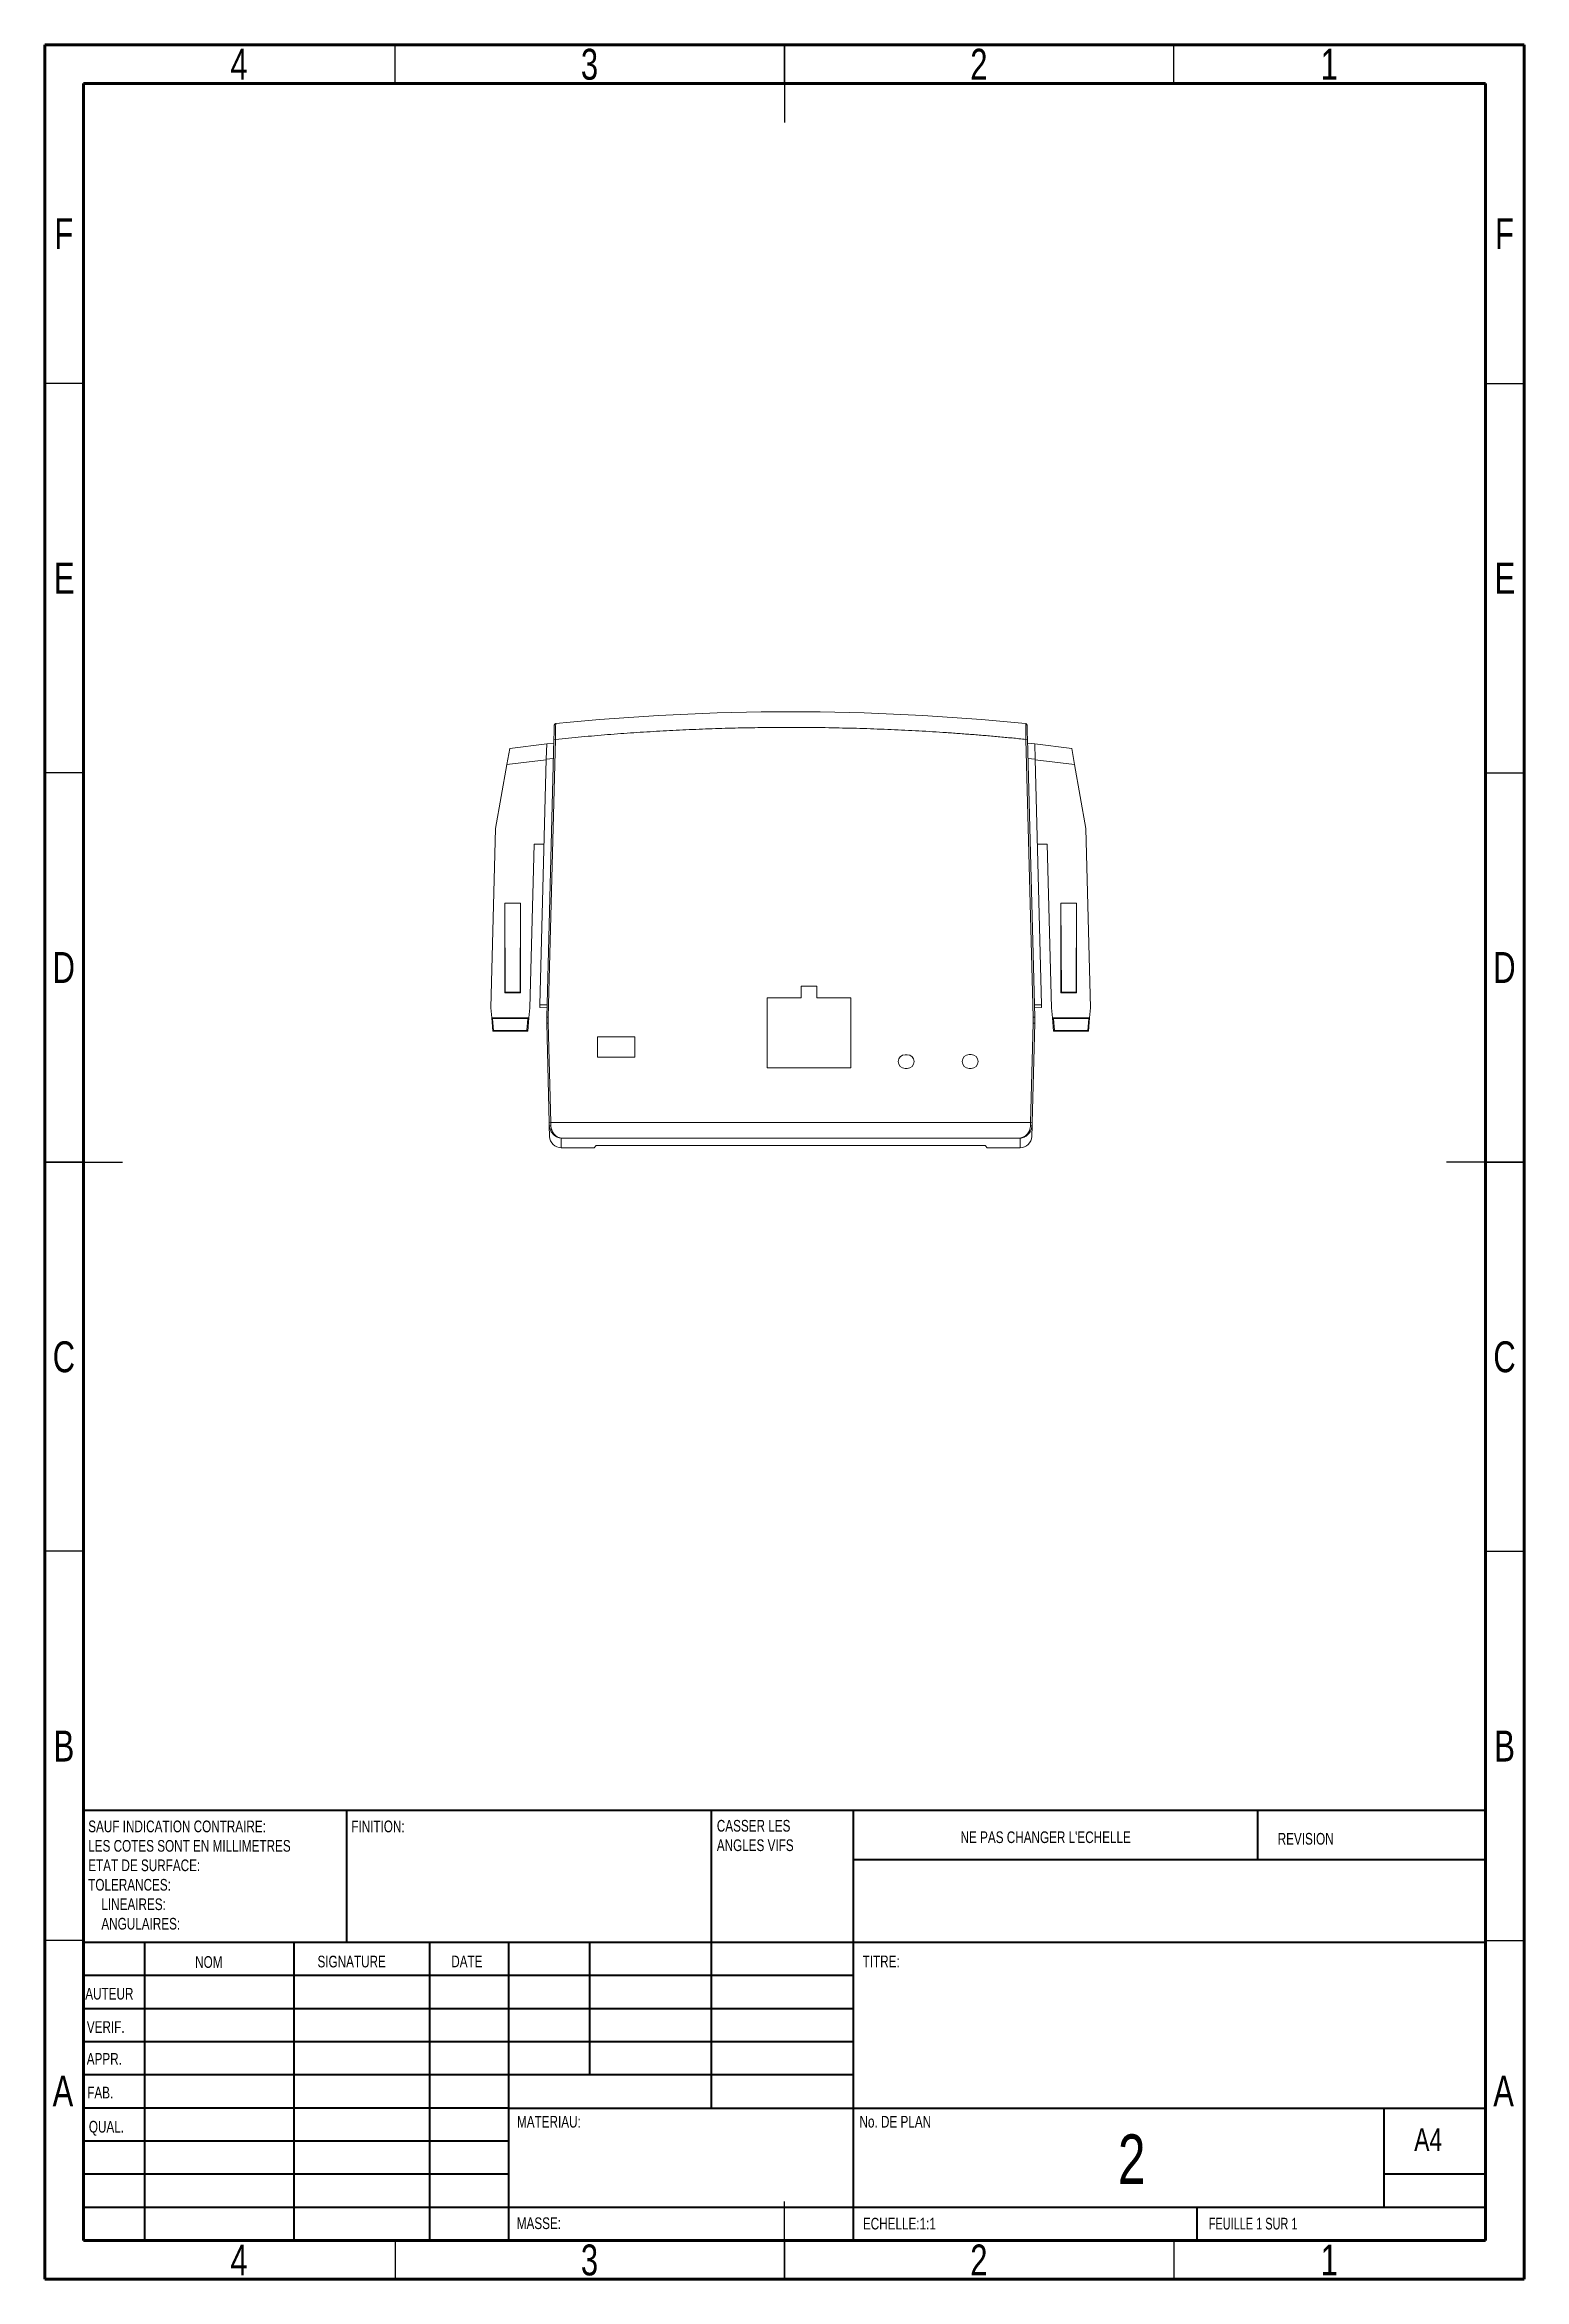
# Model space of a CAD drawing. Header units: millimetres. Extents: x 15 to 205, y 5 to 292.
import ezdxf

# ---------------------------------------------------------------- set-up
doc = ezdxf.new("R2010")
doc.units = ezdxf.units.MM
doc.styles.add('SLDTEXTSTYLE0', font='TXT', dxfattribs={"width": 0.75})
doc.styles.add('SLDTEXTSTYLE1', font='TXT', dxfattribs={"width": 0.7})

# ---------------------------------------------------------------- blocks, each defined once
blk = doc.blocks.new('SW_NOTE_0')
at = {"color": 0, "linetype": 'Continuous', "lineweight": 0, "char_height": 1.5, "attachment_point": 1, "style": 'SLDTEXTSTYLE0'}
for s, insert in [('SAUF INDICATION CONTRAIRE:', (0, 1.93)), ('LES COTES SONT EN MILLIMETRES', (0, -0.57)), ('TOLERANCES:', (0, -5.57)), ('ETAT DE SURFACE:', (0, -3.07)), ('LINEAIRES:', (1.69, -8.07)), ('ANGULAIRES:', (1.69, -10.57))]:
    blk.add_mtext(s, dxfattribs=dict(at, insert=insert))
blk = doc.blocks.new('SW_NOTE_1')
at = {"color": 0, "linetype": 'Continuous', "lineweight": 0, "char_height": 1.5, "attachment_point": 1, "style": 'SLDTEXTSTYLE0'}
for s, insert in [('CASSER LES', (0, 1.93)), ('ANGLES VIFS', (0, -0.57))]:
    blk.add_mtext(s, dxfattribs=dict(at, insert=insert))

msp = doc.modelspace()

# ---------------------------------------------------------------- linework, layer by layer
at = {"color": 7, "linetype": 'Continuous', "lineweight": 60}
for p, q in [((15, 5), (15, 292)), ((15, 292), (205, 292)), ((205, 292), (205, 5)), ((20, 10), (20, 287)), ((20, 287), (200, 287)), ((200, 287), (200, 10)), ((200, 10), (20, 10)), ((205, 5), (15, 5))]:
    msp.add_line(p, q, dxfattribs=at)
at = {"color": 7, "linetype": 'Continuous', "lineweight": 30}
for p, q in [((60, 287), (60, 292)), ((110, 292), (110, 282)), ((110, 287), (110, 292)), ((160, 287), (160, 292)), ((20, 248.5), (15, 248.5)), ((200, 248.5), (205, 248.5)), ((20, 198.5), (15, 198.5)), ((200, 198.5), (205, 198.5)), ((15, 148.5), (25, 148.5)), ((20, 148.5), (15, 148.5)), ((205, 148.5), (195, 148.5)), ((200, 148.5), (205, 148.5)), ((20, 98.5), (15, 98.5)), ((200, 98.5), (205, 98.5)), ((20, 48.5), (15, 48.5)), ((200, 48.5), (205, 48.5)), ((110, 5), (110, 15)), ((60, 10), (60, 5)), ((110, 10), (110, 5)), ((160, 10), (160, 5))]:
    msp.add_line(p, q, dxfattribs=at)
at = {"color": 7, "linetype": 'Continuous', "lineweight": 15}
for p, q in [((74.35, 199.55), (74.71, 201.61)), ((79.46, 202.19), (74.71, 201.61)), ((79.46, 202.19), (79.41, 200.22)), ((80.39, 202.79), (79.46, 167.12)), ((80.38, 202.3), (79.46, 202.19)), ((80.59, 202.78), (79.66, 167.11)), ((80.39, 202.79), (80.59, 202.78)), ((141.2, 202.79), (141, 202.78)), ((141.93, 167.11), (141, 202.78)), ((142.13, 167.12), (141.2, 202.79)), ((142.13, 202.19), (141.21, 202.3)), ((142.18, 200.22), (142.13, 202.19)), ((146.88, 201.61), (142.13, 202.19)), ((146.88, 201.61), (147.24, 199.55)), ((72.9, 191.32), (74.35, 199.55)), ((74.35, 199.55), (79.41, 200.17)), ((79.41, 200.22), (78.58, 168.7)), ((79.41, 200.22), (80.33, 200.33)), ((142.18, 200.22), (141.26, 200.33)), ((143, 168.7), (142.18, 200.22)), ((142.18, 200.17), (147.24, 199.55)), ((147.24, 199.55), (148.69, 191.32)), ((72.29, 168.32), (72.9, 191.32)), ((148.69, 191.32), (149.29, 168.32)), ((77.84, 189.32), (77.29, 168.32)), ((79.12, 189.32), (77.84, 189.32)), ((143.74, 189.32), (142.46, 189.32)), ((144.29, 168.32), (143.74, 189.32)), ((74.15, 170.3), (74.09, 181.73)), ((76.09, 181.73), (74.09, 181.73)), ((74.09, 181.73), (74.09, 170.22)), ((76.09, 181.73), (76.04, 170.3)), ((76.09, 170.22), (76.09, 181.73)), ((145.49, 181.73), (145.49, 170.22)), ((145.55, 170.3), (145.49, 181.73)), ((147.49, 181.73), (145.49, 181.73)), ((147.44, 170.3), (147.49, 181.73)), ((147.49, 170.22), (147.49, 181.73)), ((74.15, 170.3), (74.09, 170.22)), ((74.09, 170.22), (76.09, 170.22)), ((76.04, 170.3), (74.15, 170.3)), ((76.04, 170.3), (76.09, 170.22)), ((112.14, 169.59), (107.76, 169.59)), ((107.76, 169.59), (107.76, 160.6)), ((114.14, 171.09), (112.14, 171.09)), ((112.14, 171.09), (112.14, 169.59)), ((114.14, 169.59), (114.14, 171.09)), ((118.52, 169.59), (114.14, 169.59)), ((118.52, 160.6), (118.52, 169.59)), ((145.49, 170.22), (145.55, 170.3)), ((145.49, 170.22), (147.49, 170.22)), ((145.55, 170.3), (147.44, 170.3)), ((147.44, 170.3), (147.49, 170.22)), ((72.41, 167.02), (72.29, 168.32)), ((72.41, 167.02), (72.51, 166.92)), ((77.18, 167.02), (72.41, 167.02)), ((72.41, 167.02), (72.56, 165.32)), ((72.51, 166.92), (77.04, 166.89)), ((72.51, 166.92), (72.64, 165.41)), ((77.04, 166.89), (76.92, 165.44)), ((77.03, 165.32), (77.18, 167.02)), ((77.04, 166.89), (77.18, 167.02)), ((77.29, 168.32), (77.18, 167.02)), ((78.58, 168.7), (78.57, 168.34)), ((79.49, 168.32), (78.57, 168.34)), ((78.58, 168.7), (79.5, 168.68)), ((79.46, 167.12), (79.66, 167.11)), ((79.46, 167.12), (79.46, 166.32)), ((79.66, 167.11), (79.66, 166.32)), ((141.93, 167.11), (142.13, 167.12)), ((141.93, 166.32), (141.93, 167.11)), ((143, 168.7), (142.09, 168.68)), ((143.01, 168.34), (142.1, 168.32)), ((142.13, 166.32), (142.13, 167.12)), ((143.01, 168.34), (143, 168.7)), ((144.41, 167.02), (144.29, 168.32)), ((144.56, 165.32), (144.41, 167.02)), ((144.41, 167.02), (144.54, 166.89)), ((149.18, 167.02), (144.41, 167.02)), ((144.54, 166.89), (149.08, 166.92)), ((144.54, 166.89), (144.67, 165.44)), ((148.94, 165.41), (149.08, 166.92)), ((149.18, 167.02), (149.03, 165.32)), ((149.08, 166.92), (149.18, 167.02)), ((149.29, 168.32), (149.18, 167.02)), ((72.56, 165.32), (72.64, 165.41)), ((72.56, 165.32), (77.03, 165.32)), ((72.64, 165.41), (76.92, 165.44)), ((76.92, 165.44), (77.03, 165.32)), ((79.46, 166.32), (79.79, 153.55)), ((79.66, 166.32), (79.46, 166.32)), ((79.66, 166.32), (79.99, 153.56)), ((90.79, 164.57), (85.99, 164.57)), ((85.99, 164.57), (85.99, 161.97)), ((90.79, 161.97), (90.79, 164.57)), ((141.6, 153.56), (141.93, 166.32)), ((141.79, 153.55), (142.13, 166.32)), ((141.93, 166.32), (142.13, 166.32)), ((144.56, 165.32), (144.67, 165.44)), ((144.56, 165.32), (149.03, 165.32)), ((144.67, 165.44), (148.94, 165.41)), ((148.94, 165.41), (149.03, 165.32)), ((85.99, 161.97), (90.79, 161.97)), ((125.77, 162.27), (125.49, 162.27)), ((133.97, 162.29), (133.71, 162.29)), ((107.76, 160.6), (118.52, 160.6)), ((125.49, 160.51), (125.77, 160.51)), ((133.71, 160.52), (133.97, 160.52)), ((79.79, 153.55), (79.99, 153.56)), ((79.8, 153.2), (79.84, 151.79)), ((79.99, 153.56), (141.6, 153.56)), ((141.6, 153.56), (141.79, 153.55)), ((141.75, 151.79), (141.79, 153.2)), ((81.3, 151.57), (140.28, 151.57)), ((81.3, 151.57), (81.34, 150.32)), ((81.34, 150.32), (85.54, 150.32)), ((85.54, 150.32), (85.77, 150.58)), ((86.26, 150.63), (135.32, 150.63)), ((135.82, 150.58), (136.04, 150.32)), ((136.04, 150.32), (140.25, 150.32)), ((140.25, 150.32), (140.28, 151.57))]:
    msp.add_line(p, q, dxfattribs=at)
at = {"color": 7, "linetype": 'Continuous', "lineweight": 40}
for p, q in [((20, 65.25), (200, 65.25)), ((20, 65.25), (20, 10)), ((53.8, 48.25), (53.8, 65.25)), ((100.6, 65.25), (100.6, 27)), ((118.8, 65.25), (118.8, 10)), ((170.8, 58.88), (170.8, 65.25)), ((200, 58.88), (118.8, 58.88)), ((200, 48.25), (20, 48.25)), ((27.8, 48.25), (27.8, 10)), ((46.99, 48.25), (46.99, 10)), ((64.4, 48.25), (64.4, 10)), ((74.6, 10), (74.6, 48.25)), ((85, 31.25), (85, 48.25)), ((118.8, 44), (20, 44)), ((118.8, 39.75), (20, 39.75)), ((118.8, 35.5), (20, 35.5)), ((118.8, 31.25), (20, 31.25)), ((74.6, 27), (20, 27)), ((74.6, 27), (200, 27)), ((187, 14.25), (187, 27)), ((74.6, 22.75), (20, 22.75)), ((74.6, 18.5), (20, 18.5)), ((200, 18.5), (187, 18.5)), ((20, 14.25), (200, 14.25)), ((163, 10), (163, 14.25))]:
    msp.add_line(p, q, dxfattribs=at)
at = {"color": 7, "linetype": 'Continuous', "lineweight": 15}
for centre, radius, start, end in [((80.64, 204.6), 0.2, 95.7727, 178.5), ((110.79, -93.68), 300, 84.2273, 95.7727), ((140.95, 204.6), 0.2, 1.5, 84.2273), ((125.49, 161.39), 0.881, 90, 270), ((125.77, 161.39), 0.881, 270, 90), ((133.71, 161.41), 0.887, 90, 270), ((133.97, 161.41), 0.887, 270, 90), ((79.95, 153.45), 0.288, 239.7857, 281.0284), ((141.64, 153.45), 0.288, 258.9716, 300.2143)]:
    msp.add_arc(centre, radius, start, end, dxfattribs=at)
for centre, major_axis, ratio, start_param, end_param in [((81.34, 151.83), (-0.04, 1.51), 0.994518, 1.570796, 3.115556), ((86.26, 150.58), (0.5, 0), 0.105104, 1.570796, 3.054326), ((135.32, 150.58), (0.5, 0), 0.105104, 0.087266, 1.570796), ((140.25, 151.83), (0.04, 1.51), 0.994518, 3.167629, 4.712389)]:
    msp.add_ellipse(centre, major_axis=major_axis, ratio=ratio, start_param=start_param, end_param=end_param, dxfattribs=at)
for points, knots in [([(80.44, 204.6), (80.44, 204.6), (80.44, 204.55), (80.43, 204.42), (80.43, 204.36), (80.43, 204.23), (80.43, 204.15), (80.42, 203.9), (80.41, 203.7), (80.4, 203.26), (80.4, 203.03), (80.39, 202.79)], [0, 0, 0, 0, 0.25, 0.25, 0.375, 0.375, 0.5, 0.5, 0.75, 0.75, 1, 1, 1, 1]), ([(80.62, 204.76), (80.58, 204.76), (80.51, 204.77), (80.47, 204.7), (80.45, 204.67)], [0, 0, 0, 0, 0.50379, 1, 1, 1, 1]), ([(141, 202.78), (140.4, 202.84), (139.22, 202.96), (137.45, 203.12), (135.68, 203.28), (133.9, 203.42), (132.13, 203.55), (130.35, 203.68), (128.58, 203.79), (126.8, 203.89), (125.03, 203.98), (123.25, 204.06), (121.47, 204.13), (119.69, 204.19), (117.91, 204.23), (116.13, 204.27), (114.35, 204.3), (112.57, 204.31), (110.27, 204.32), (107.43, 204.3), (104.07, 204.25), (100.71, 204.15), (97.35, 204.02), (93.99, 203.85), (90.64, 203.64), (87.29, 203.39), (83.94, 203.11), (81.71, 202.89), (80.59, 202.78)], [0, 0, 0, 0, 0.0294323, 0.0588568, 0.0882746, 0.1176866, 0.147094, 0.1764977, 0.2058989, 0.2352986, 0.2646978, 0.2940976, 0.3234991, 0.3529032, 0.3823111, 0.4117238, 0.4411423, 0.4705676, 0.5000009, 0.5555885, 0.6111516, 0.6666971, 0.7222323, 0.7777642, 0.8332998, 0.8888463, 0.9444106, 1, 1, 1, 1]), ([(80.62, 204.8), (80.62, 204.79), (80.62, 204.79), (80.62, 204.76), (80.62, 204.76)], [0, 0, 0, 0, 0.961774, 1, 1, 1, 1]), ([(141, 202.78), (140.99, 202.83), (140.99, 202.92), (140.99, 203.05), (140.99, 203.18), (140.99, 203.29), (140.99, 203.38), (140.99, 203.47), (140.98, 203.65), (140.98, 203.91), (140.98, 204.19), (140.97, 204.39), (140.97, 204.54), (140.97, 204.65), (140.97, 204.74), (140.97, 204.79), (140.97, 204.79), (140.97, 204.8)], [0, 0, 0, 0, 0.0453469, 0.0875245, 0.1265325, 0.1623707, 0.1950388, 0.2245367, 0.2508643, 0.3815234, 0.5002815, 0.5873881, 0.6729474, 0.7569731, 0.8394799, 0.9204834, 1, 1, 1, 1]), ([(141.13, 204.67), (141.11, 204.7), (141.07, 204.77), (141, 204.76), (140.97, 204.76)], [0, 0, 0, 0, 0.4962101, 1, 1, 1, 1]), ([(141.2, 202.79), (141.19, 203.03), (141.18, 203.26), (141.17, 203.7), (141.17, 203.9), (141.16, 204.15), (141.16, 204.23), (141.15, 204.36), (141.15, 204.42), (141.15, 204.55), (141.15, 204.6), (141.15, 204.6)], [0, 0, 0, 0, 0.25, 0.25, 0.5, 0.5, 0.625, 0.625, 0.75, 0.75, 1, 1, 1, 1]), ([(79.8, 153.2), (79.81, 152.95), (79.88, 152.71), (80.07, 152.31), (80.21, 152.15), (80.49, 151.88), (80.65, 151.78), (80.97, 151.63), (81.14, 151.59), (81.3, 151.57)], [0, 0, 0, 0, 0.25, 0.25, 0.5, 0.5, 0.75, 0.75, 1, 1, 1, 1]), ([(80, 153.17), (80, 153.13), (80, 153.06), (80.02, 152.94), (80.04, 152.83), (80.07, 152.72), (80.1, 152.62), (80.17, 152.45), (80.28, 152.24), (80.45, 152.02), (80.65, 151.84), (80.85, 151.71), (81.07, 151.61), (81.22, 151.59), (81.3, 151.57)], [0, 0, 0, 0, 0.039097, 0.079085, 0.120107, 0.162296, 0.205774, 0.250655, 0.36867, 0.500384, 0.61657, 0.750062, 0.853745, 1, 1, 1, 1]), ([(140.28, 151.57), (140.45, 151.59), (140.61, 151.63), (140.94, 151.78), (141.1, 151.88), (141.38, 152.15), (141.51, 152.31), (141.71, 152.71), (141.78, 152.95), (141.79, 153.2)], [0, 0, 0, 0, 0.25, 0.25, 0.5, 0.5, 0.75, 0.75, 1, 1, 1, 1]), ([(140.28, 151.57), (140.32, 151.57), (140.39, 151.59), (140.49, 151.61), (140.58, 151.65), (140.65, 151.68), (140.77, 151.74), (140.93, 151.84), (141.13, 152.02), (141.3, 152.24), (141.43, 152.47), (141.5, 152.67), (141.55, 152.83), (141.58, 153), (141.58, 153.11), (141.59, 153.17)], [0, 0, 0, 0, 0.0636448, 0.1204721, 0.1704823, 0.2136758, 0.2500542, 0.3835244, 0.4997207, 0.6314127, 0.7494396, 0.8161996, 0.8799345, 0.9410486, 1, 1, 1, 1])]:
    msp.add_open_spline(points, degree=3, knots=knots, dxfattribs=at)
at = {"color": 8, "linetype": 'Continuous', "lineweight": 15}
msp.add_open_spline([(80.62, 204.76), (80.62, 204.72), (80.62, 204.66), (80.61, 204.5), (80.61, 204.35), (80.61, 204.21), (80.61, 204.07), (80.61, 203.91), (80.6, 203.74), (80.6, 203.52), (80.6, 203.2), (80.59, 202.93), (80.59, 202.78)], degree=3, knots=[0, 0, 0, 0, 0.135209, 0.279753, 0.353601, 0.428447, 0.494654, 0.564278, 0.637324, 0.713791, 0.834795, 1, 1, 1, 1], dxfattribs=at)
at = {"color": 7, "linetype": 'Continuous', "lineweight": 15}
for points in [[(79.79, 153.55), (79.79, 153.43), (79.8, 153.32), (79.8, 153.2)], [(79.99, 153.56), (79.99, 153.43), (80, 153.3), (80, 153.17)], [(141.59, 153.17), (141.59, 153.3), (141.59, 153.43), (141.6, 153.56)], [(141.79, 153.2), (141.79, 153.32), (141.79, 153.43), (141.79, 153.55)]]:
    msp.add_open_spline(points, degree=3, dxfattribs=at)

# ---------------------------------------------------------------- block references
at = {"color": 7, "linetype": 'Continuous', "lineweight": 0}
for name, p in [('SW_NOTE_0', (20.59, 61.99)), ('SW_NOTE_1', (101.31, 62.07))]:
    msp.add_blockref(name, p, dxfattribs=at)

# ---------------------------------------------------------------- texts
for s, insert, char_height, attachment_point, style in [('4', (39.96, 291.47), 3.97, 2, 'SLDTEXTSTYLE0'), ('3', (84.96, 291.47), 3.97, 2, 'SLDTEXTSTYLE0'), ('2', (134.96, 291.47), 3.97, 2, 'SLDTEXTSTYLE0'), ('1', (179.96, 291.47), 3.97, 2, 'SLDTEXTSTYLE0'), ('F', (17.46, 269.72), 3.97, 2, 'SLDTEXTSTYLE0'), ('F', (202.46, 269.72), 3.97, 2, 'SLDTEXTSTYLE0'), ('E', (17.51, 225.47), 3.97, 2, 'SLDTEXTSTYLE0'), ('E', (202.51, 225.47), 3.97, 2, 'SLDTEXTSTYLE0'), ('D', (17.45, 175.47), 3.97, 2, 'SLDTEXTSTYLE0'), ('D', (202.45, 175.47), 3.97, 2, 'SLDTEXTSTYLE0'), ('C', (17.46, 125.47), 3.97, 2, 'SLDTEXTSTYLE0'), ('C', (202.46, 125.47), 3.97, 2, 'SLDTEXTSTYLE0'), ('B', (17.47, 75.47), 3.97, 2, 'SLDTEXTSTYLE0'), ('B', (202.47, 75.47), 3.97, 2, 'SLDTEXTSTYLE0'), ('FINITION:', (54.37, 63.92), 1.5, 1, 'SLDTEXTSTYLE0'), ("NE PAS CHANGER L'ECHELLE", (132.61, 62.53), 1.5, 1, 'SLDTEXTSTYLE0'), ('REVISION', (173.33, 62.33), 1.5, 1, 'SLDTEXTSTYLE0'), ('NOM', (34.32, 46.5), 1.5, 1, 'SLDTEXTSTYLE0'), ('SIGNATURE', (50.03, 46.56), 1.5, 1, 'SLDTEXTSTYLE0'), ('DATE', (67.21, 46.58), 1.5, 1, 'SLDTEXTSTYLE0'), ('TITRE:', (120.03, 46.58), 1.5, 1, 'SLDTEXTSTYLE0'), ('AUTEUR', (20.21, 42.43), 1.5, 1, 'SLDTEXTSTYLE0'), ('VERIF.', (20.41, 38.15), 1.5, 1, 'SLDTEXTSTYLE0'), ('APPR.', (20.4, 34.06), 1.5, 1, 'SLDTEXTSTYLE0'), ('A', (17.34, 31.17), 3.97, 2, 'SLDTEXTSTYLE0'), ('FAB.', (20.46, 29.73), 1.5, 1, 'SLDTEXTSTYLE0'), ('A', (202.34, 31.17), 3.97, 2, 'SLDTEXTSTYLE0'), ('MATERIAU:', (75.65, 25.99), 1.5, 1, 'SLDTEXTSTYLE0'), ('No. DE PLAN', (119.63, 25.99), 1.5, 1, 'SLDTEXTSTYLE0'), ('QUAL.', (20.67, 25.35), 1.5, 1, 'SLDTEXTSTYLE0'), ('2', (154.59, 23.61), 6.35, 2, 'SLDTEXTSTYLE0'), ('A4', (190.87, 24.41), 2.91, 1, 'SLDTEXTSTYLE0'), ('MASSE:', (75.62, 12.95), 1.499, 1, 'SLDTEXTSTYLE0'), ('ECHELLE:1:1', (120.07, 12.9), 1.5, 1, 'SLDTEXTSTYLE0'), ('FEUILLE 1 SUR 1', (164.48, 12.9), 1.5, 1, 'SLDTEXTSTYLE1'), ('4', (39.96, 9.47), 3.97, 2, 'SLDTEXTSTYLE0'), ('3', (84.96, 9.47), 3.97, 2, 'SLDTEXTSTYLE0'), ('2', (134.96, 9.47), 3.97, 2, 'SLDTEXTSTYLE0'), ('1', (179.96, 9.47), 3.97, 2, 'SLDTEXTSTYLE0')]:
    msp.add_mtext(s, dxfattribs=dict(at, insert=insert, char_height=char_height, attachment_point=attachment_point, style=style))

doc.saveas('drawing.dxf')
